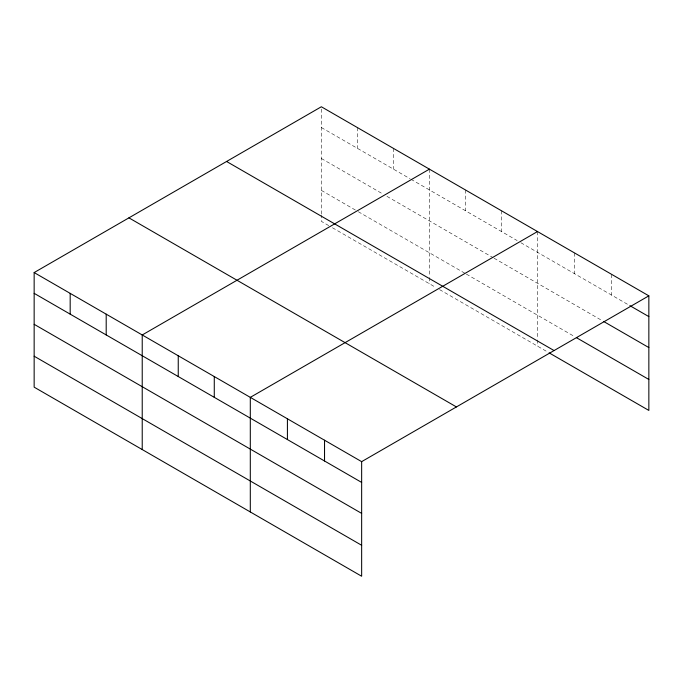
<?xml version="1.0" encoding="UTF-8"?>
<svg xmlns="http://www.w3.org/2000/svg" width="683" height="683" viewBox="0 0 683 683"><rect width="100%" height="100%" fill="white"/><g stroke="black" fill="none" stroke-linecap="round" stroke-linejoin="round"><path stroke-width="0.51" stroke-dasharray="3.42 2.56" d="M321.351 214.121L321.351 106.761M321.351 127.525L410.031 178.724M410.953 179.262L517.176 240.587M520.873 242.721L628.932 305.113M321.351 158.49L383.24 194.22M386.937 196.354L493.16 257.687M494.082 258.217L602.679 320.916M321.351 190.386L357.371 211.184M358.302 211.721L465.447 273.584M466.369 274.114L574.616 336.608M328.736 225.612L321.351 221.352L321.351 215.154M332.433 227.746L435.891 287.475M439.587 289.609L548.364 352.411M611.737 274.412L611.737 295.176M574.616 252.983L574.616 273.746M537.504 231.554L537.504 338.922M537.504 339.946L537.504 346.144M501.476 210.748L501.476 231.52M465.447 189.951L465.447 210.723M429.428 169.153L429.428 276.521M429.428 277.554L429.428 283.744M393.399 148.356L393.399 169.128M357.371 127.559L357.371 148.331"/><path stroke-width="1.02" d="M361.649 513.385L361.649 461.648L34.15 272.568L34.15 387.159L361.649 576.239L361.649 513.385L34.15 324.305M549.269 352.94L648.85 410.432L648.85 295.841L321.351 106.761L34.15 272.568M429.428 169.153L142.226 334.969L142.226 449.559M537.504 231.554L250.302 397.361L250.302 511.951M361.649 461.648L648.85 295.841M629.837 305.634L648.85 316.605M603.584 321.437L648.85 347.57M576.426 337.658L648.85 379.466M226.577 161.478L554.075 350.558M128.925 217.851L456.423 406.931M34.15 293.34L361.649 482.42M34.15 356.202L361.649 545.282M324.536 440.219L324.536 460.991M287.415 418.79L287.415 439.562M214.274 376.564L214.274 397.335M178.246 355.766L178.246 376.538M106.198 314.171L106.198 334.943M70.178 293.366L70.178 314.137"/></g></svg>
